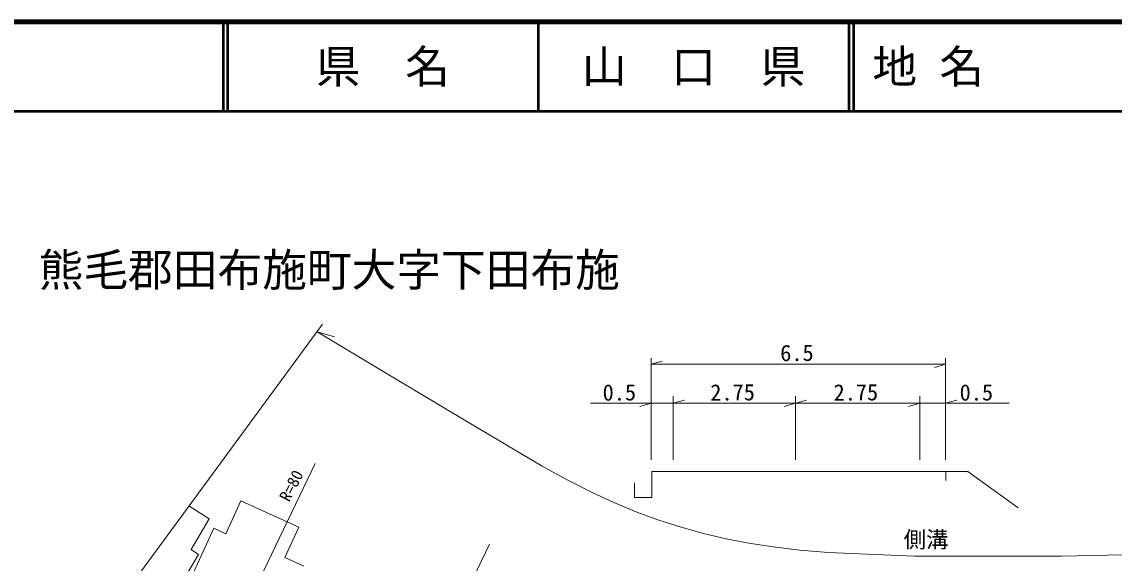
# Model space of a CAD drawing. Units: millimetres, scale not verified. Extents: x 40000 to 680000, y 20000 to 380000.
# Drawn here: x 275240 to 397422, y 319471 to 380000 of the extents above; entities that cross this region are included whole.
import ezdxf
from ezdxf.enums import TextEntityAlignment as Align

# ---------------------------------------------------------------- set-up
doc = ezdxf.new("R2010")
doc.units = ezdxf.units.MM
doc.header["$LTSCALE"] = 1000
for name, color, linetype, lineweight in [('M-BGD', 7, 'Continuous', 13), ('M-BMK-OTRS', 5, 'Continuous', 13), ('M-STR-HTXT', 7, 'Continuous', 13), ('M-TTL', 2, 'Continuous', 140), ('M-TTL-LINE', 7, 'Continuous', 50)]:
    doc.layers.add(name, color=color, linetype=linetype, lineweight=lineweight)
doc.layers.add('M-BMK-HTXT', color=7, linetype='Continuous')
doc.layers.add('M-TTL-TXT', color=7, linetype='Continuous')
doc.styles.add('ＭＳ ゴシック', font='')
doc.styles.get('ＭＳ ゴシック').set_extended_font_data('MS Gothic')

msp = doc.modelspace()

# ---------------------------------------------------------------- linework, layer by layer
at = {"layer": 'M-BGD'}
for p, q in [((345715, 329711), (345715, 326811)), ((345715, 329711), (381050, 329711)), ((378594, 329681), (378594, 328715)), ((381050, 329711), (386684, 325656)), ((343756, 328457), (343756, 326811)), ((299732, 326457), (298042, 322766)), ((306207, 323491), (299732, 326457)), ((343756, 326811), (345715, 326811)), ((296182, 324441), (293937, 325873)), ((294176, 320993), (296182, 324441)), ((296711, 323375), (290235, 309239)), ((298042, 322766), (296711, 323375)), ((304658, 320109), (306207, 323491)), ((289976, 312029), (294991, 320429)), ((294991, 320429), (294176, 320993)), ((306781, 319137), (304658, 320109))]:
    msp.add_line(p, q, dxfattribs=at)
at = {"layer": 'M-BMK-OTRS'}
msp.add_line((282079, 309756), (308878, 346182), dxfattribs=at)
at = {"layer": 'M-STR-HTXT'}
for p, q in [((308258, 345338), (310206, 344786)), ((345622, 331028), (345622, 342379)), ((378560, 331028), (378560, 342379)), ((345622, 341703), (346872, 342053)), ((345622, 341703), (378560, 341703)), ((378560, 341703), (377310, 341353)), ((348104, 337344), (338847, 337344)), ((345622, 337344), (344372, 336994)), ((348104, 331028), (348104, 338126)), ((348104, 337344), (349354, 337694)), ((348104, 337344), (361765, 337344)), ((361765, 337344), (360515, 336994)), ((361765, 331028), (361765, 338126)), ((361765, 337344), (363015, 337694)), ((361765, 337344), (375683, 337344)), ((375683, 337344), (374433, 336994)), ((375683, 331028), (375683, 338126)), ((375683, 337344), (385662, 337344)), ((378560, 337344), (379810, 337694)), ((294221, 301850), (308056, 330616)), ((313521, 292309), (327533, 321584)), ((375072, 320241), (391526, 320241)), ((391526, 320241), (417335, 320886))]:
    msp.add_line(p, q, dxfattribs=at)
msp.add_lwpolyline([(308258, 345338), (316668, 340322), (325076, 335275), (333438, 330325), (336248, 328790), (339101, 327347), (341461, 326258), (344043, 325189), (346490, 324294), (348972, 323496), (351484, 322797), (354020, 322197), (356575, 321698), (359277, 321281), (362254, 320934), (365442, 320667), (375072, 320241)], dxfattribs=at)
at = {"layer": 'M-TTL'}
msp.add_line((680000, 380000), (40000, 380000), dxfattribs=at)
at = {"layer": 'M-TTL-LINE'}
for p, q in [((297750, 380000), (297750, 370000)), ((298250, 380000), (298250, 370000)), ((333000, 380000), (333000, 370000)), ((367750, 380000), (367750, 370000)), ((368250, 380000), (368250, 370000)), ((40000, 370000), (680000, 370000))]:
    msp.add_line(p, q, dxfattribs=at)

# ---------------------------------------------------------------- texts
at = {"layer": 'M-BMK-HTXT', "style": 'ＭＳ ゴシック'}
msp.add_text('熊毛郡田布施町大字下田布施', height=3666, dxfattribs=at).set_placement((277126, 349332), align=Align.BOTTOM_LEFT)
at = {"layer": 'M-STR-HTXT', "style": 'ＭＳ ゴシック'}
for s, height, rotation, p in [('6.5', 1833, 0.5, (360080, 341501)), ('0.5', 1833, 0.5, (340216, 337085)), ('2.75', 1833, 0.5, (352263, 337085)), ('2.75', 1833, 0.5, (366052, 337085)), ('0.5', 1833, 0.5, (380149, 337085)), ('R=80', 1320, 62.7, (305492, 326055))]:
    msp.add_text(s, height=height, rotation=rotation, dxfattribs=at).set_placement(p, align=Align.BOTTOM_LEFT)
msp.add_text('側溝', height=1833, dxfattribs=at).set_placement((373880, 320653), align=Align.BOTTOM_LEFT)
at = {"layer": 'M-TTL-TXT', "style": 'ＭＳ ゴシック'}
for s, p in [('県\u3000名', (315625, 375000)), ('山\u3000口\u3000県', (350375, 375000))]:
    msp.add_text(s, height=3666, dxfattribs=at).set_placement(p, align=Align.MIDDLE_CENTER)
msp.add_text('地 名', height=3666, dxfattribs=at).set_placement((370380, 375000), align=Align.MIDDLE_LEFT)

doc.saveas('drawing.dxf')
